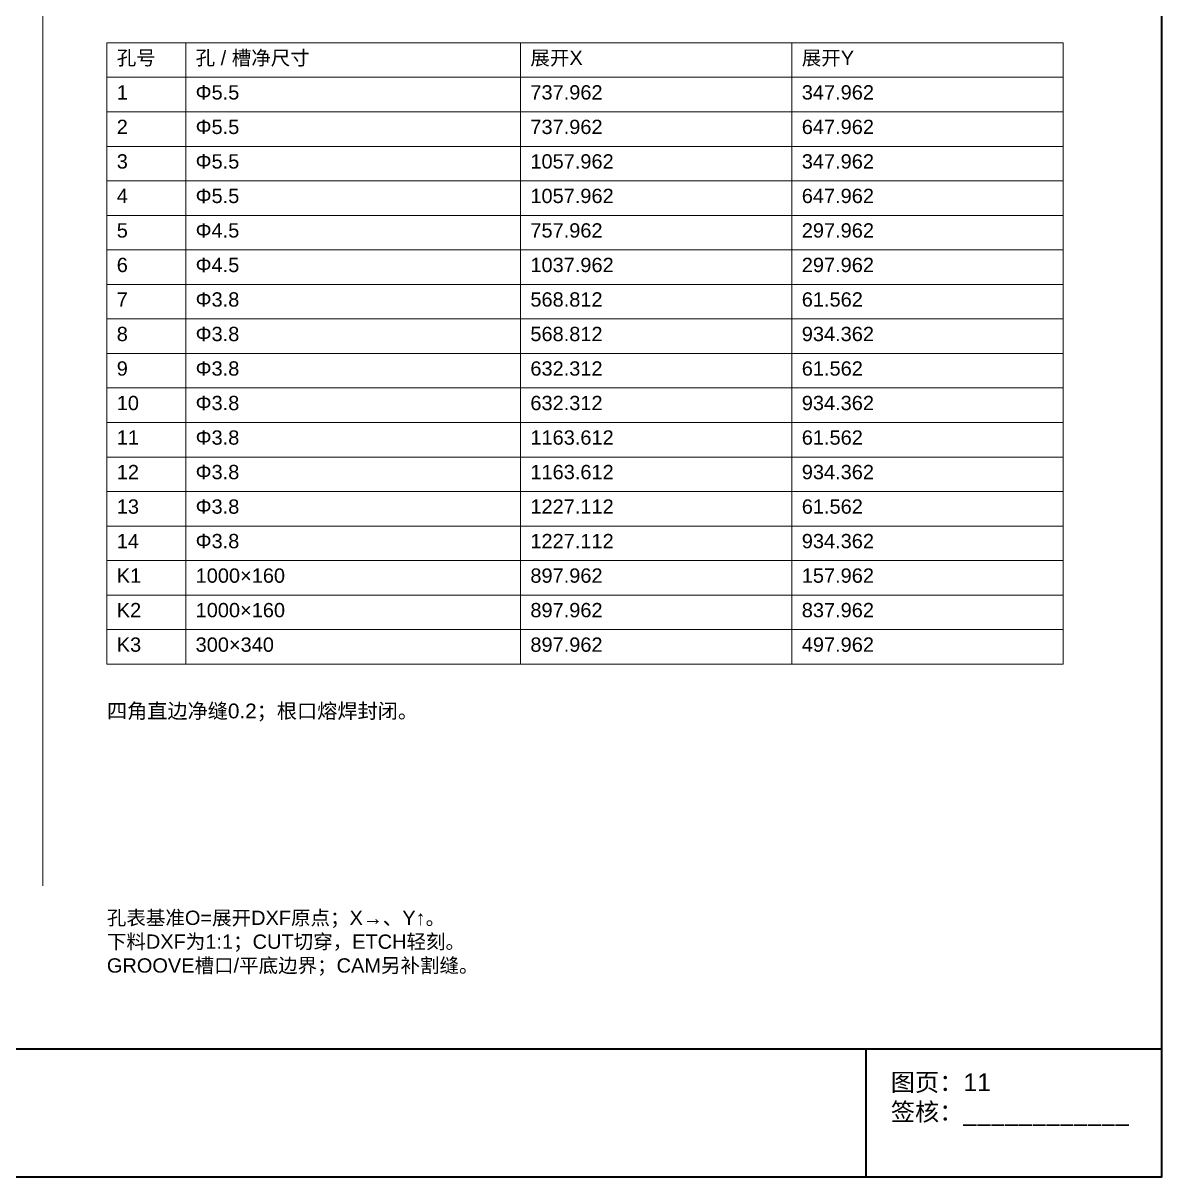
# Model space of a CAD drawing. Header units: millimetres. Extents: x 5 to 252589, y 5 to 415.
# Drawn here: x 120358 to 120589, y 5 to 239 of the extents above; entities that cross this region are included whole.
import ezdxf

# ---------------------------------------------------------------- set-up
doc = ezdxf.new("R2010")
doc.units = ezdxf.units.MM
for name, color, linetype, lineweight in [('DIM', 7, 'Continuous', 13), ('FRAME', 7, 'Continuous', 35), ('NOTE', 7, 'Continuous', 18)]:
    doc.layers.add(name, color=color, linetype=linetype, lineweight=lineweight)
doc.styles.add('CN', font='Arial Unicode.ttf')

msp = doc.modelspace()

# ---------------------------------------------------------------- linework, layer by layer
at = {"layer": 'DIM'}
for p, q in [((120362, 64), (120362, 388)), ((120391, 235), (120391, 109)), ((120458.9, 235), (120458.9, 109)), ((120513.95, 235), (120513.95, 109)), ((120375, 228), (120569, 228)), ((120375, 221), (120569, 221)), ((120375, 214), (120569, 214)), ((120375, 207), (120569, 207)), ((120375, 200), (120569, 200)), ((120375, 193), (120569, 193)), ((120375, 186), (120569, 186)), ((120375, 179), (120569, 179)), ((120375, 172), (120569, 172)), ((120375, 165), (120569, 165)), ((120375, 158), (120569, 158)), ((120375, 151), (120569, 151)), ((120375, 144), (120569, 144)), ((120375, 137), (120569, 137)), ((120375, 130), (120569, 130)), ((120375, 123), (120569, 123)), ((120375, 116), (120569, 116))]:
    msp.add_line(p, q, dxfattribs=at)
msp.add_lwpolyline([(120375, 109), (120569, 109), (120569, 235), (120375, 235)], close=True, dxfattribs=at)
at = {"layer": 'FRAME'}
for p, q in [((120005, 31), (120589, 31)), ((120529, 5), (120529, 31))]:
    msp.add_line(p, q, dxfattribs=at)
msp.add_lwpolyline([(120005, 5), (120589, 5), (120589, 415), (120005, 415)], close=True, dxfattribs=at)

# ---------------------------------------------------------------- texts
at = {"layer": 'NOTE', "attachment_point": 1, "style": 'CN'}
for s, insert, char_height, width in [('孔号', (120377, 233.4), 2.9, 12), ('孔 / 槽净尺寸', (120393, 233.4), 2.9, 63.9), ('展开X', (120460.9, 233.4), 2.9, 51.05), ('展开Y', (120515.95, 233.4), 2.9, 51.05), ('1', (120377, 226.4), 2.9, 12), ('Φ5.5', (120393, 226.4), 2.9, 63.9), ('737.962', (120460.9, 226.4), 2.9, 51.05), ('347.962', (120515.95, 226.4), 2.9, 51.05), ('2', (120377, 219.4), 2.9, 12), ('Φ5.5', (120393, 219.4), 2.9, 63.9), ('737.962', (120460.9, 219.4), 2.9, 51.05), ('647.962', (120515.95, 219.4), 2.9, 51.05), ('3', (120377, 212.4), 2.9, 12), ('Φ5.5', (120393, 212.4), 2.9, 63.9), ('1057.962', (120460.9, 212.4), 2.9, 51.05), ('347.962', (120515.95, 212.4), 2.9, 51.05), ('4', (120377, 205.4), 2.9, 12), ('Φ5.5', (120393, 205.4), 2.9, 63.9), ('1057.962', (120460.9, 205.4), 2.9, 51.05), ('647.962', (120515.95, 205.4), 2.9, 51.05), ('5', (120377, 198.4), 2.9, 12), ('Φ4.5', (120393, 198.4), 2.9, 63.9), ('757.962', (120460.9, 198.4), 2.9, 51.05), ('297.962', (120515.95, 198.4), 2.9, 51.05), ('6', (120377, 191.4), 2.9, 12), ('Φ4.5', (120393, 191.4), 2.9, 63.9), ('1037.962', (120460.9, 191.4), 2.9, 51.05), ('297.962', (120515.95, 191.4), 2.9, 51.05), ('7', (120377, 184.4), 2.9, 12), ('Φ3.8', (120393, 184.4), 2.9, 63.9), ('568.812', (120460.9, 184.4), 2.9, 51.05), ('61.562', (120515.95, 184.4), 2.9, 51.05), ('8', (120377, 177.4), 2.9, 12), ('Φ3.8', (120393, 177.4), 2.9, 63.9), ('568.812', (120460.9, 177.4), 2.9, 51.05), ('934.362', (120515.95, 177.4), 2.9, 51.05), ('9', (120377, 170.4), 2.9, 12), ('Φ3.8', (120393, 170.4), 2.9, 63.9), ('632.312', (120460.9, 170.4), 2.9, 51.05), ('61.562', (120515.95, 170.4), 2.9, 51.05), ('10', (120377, 163.4), 2.9, 12), ('Φ3.8', (120393, 163.4), 2.9, 63.9), ('632.312', (120460.9, 163.4), 2.9, 51.05), ('934.362', (120515.95, 163.4), 2.9, 51.05), ('11', (120377, 156.4), 2.9, 12), ('Φ3.8', (120393, 156.4), 2.9, 63.9), ('1163.612', (120460.9, 156.4), 2.9, 51.05), ('61.562', (120515.95, 156.4), 2.9, 51.05), ('12', (120377, 149.4), 2.9, 12), ('Φ3.8', (120393, 149.4), 2.9, 63.9), ('1163.612', (120460.9, 149.4), 2.9, 51.05), ('934.362', (120515.95, 149.4), 2.9, 51.05), ('13', (120377, 142.4), 2.9, 12), ('Φ3.8', (120393, 142.4), 2.9, 63.9), ('1227.112', (120460.9, 142.4), 2.9, 51.05), ('61.562', (120515.95, 142.4), 2.9, 51.05), ('14', (120377, 135.4), 2.9, 12), ('Φ3.8', (120393, 135.4), 2.9, 63.9), ('1227.112', (120460.9, 135.4), 2.9, 51.05), ('934.362', (120515.95, 135.4), 2.9, 51.05), ('K1', (120377, 128.4), 2.9, 12), ('1000×160', (120393, 128.4), 2.9, 63.9), ('897.962', (120460.9, 128.4), 2.9, 51.05), ('157.962', (120515.95, 128.4), 2.9, 51.05), ('K2', (120377, 121.4), 2.9, 12), ('1000×160', (120393, 121.4), 2.9, 63.9), ('897.962', (120460.9, 121.4), 2.9, 51.05), ('837.962', (120515.95, 121.4), 2.9, 51.05), ('K3', (120377, 114.4), 2.9, 12), ('300×340', (120393, 114.4), 2.9, 63.9), ('897.962', (120460.9, 114.4), 2.9, 51.05), ('497.962', (120515.95, 114.4), 2.9, 51.05), ('四角直边净缝0.2；根口熔焊封闭。', (120375, 101), 3, 194), ('孔表基准O=展开DXF原点；X→、Y↑。\\P下料DXF为1:1；CUT切穿，ETCH轻刻。\\PGROOVE槽口/平底边界；CAM另补割缝。', (120375, 59), 2.9, 202), ('图页：11\\P签核：____________', (120534, 26), 3.6, 55)]:
    msp.add_mtext(s, dxfattribs=dict(at, insert=insert, char_height=char_height, width=width))

doc.saveas('drawing.dxf')
